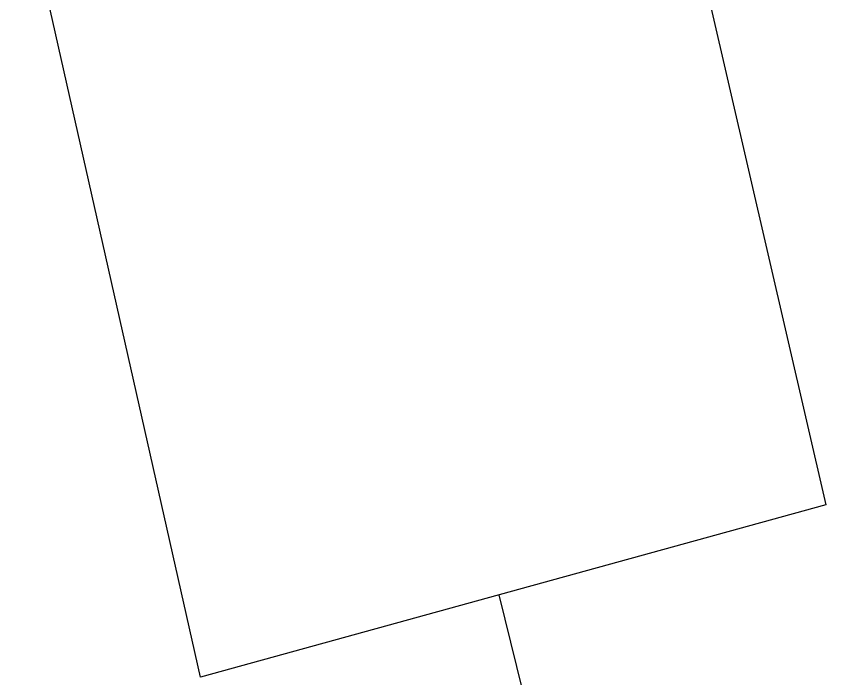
# Model space of a CAD drawing. Header units: millimetres. Extents: x 833122 to 837166, y 817400 to 818701.
# Drawn here: x 835588.937 to 835590.427, y 817472.409 to 817473.605 of the extents above; entities that cross this region are included whole.
import ezdxf

# ---------------------------------------------------------------- set-up
doc = ezdxf.new("R2010")
doc.units = ezdxf.units.MM
doc.layers.add('01-basemap', color=8, linetype='Continuous', lineweight=15)
doc.linetypes.add('B1_BDYF', pattern='A,2.5,-0.5,[130,ltypeshp.shx,S=0.5,R=0,X=0,Y=0],-0.5', length=3.5)

msp = doc.modelspace()

# ---------------------------------------------------------------- linework, layer by layer
at = {"layer": '01-basemap', "linetype": 'Continuous', "lineweight": 30, "flags": 128}
for points in [[(835590.0504, 817474.2359), (835590.4001, 817472.7225), (835589.8094, 817472.56)], [(835590.0504, 817474.2359), (835590.4001, 817472.7225), (835589.8094, 817472.56)], [(835589.8094, 817472.56), (835589.2695, 817472.4114), (835588.9365, 817473.8887)], [(835589.8094, 817472.56), (835589.2695, 817472.4114), (835588.9365, 817473.8887)]]:
    msp.add_lwpolyline(points, dxfattribs=at)
at = {"layer": '01-basemap', "linetype": 'B1_BDYF', "lineweight": 30, "flags": 128}
msp.add_lwpolyline([(835591.4412, 817465.9419), (835589.8094, 817472.56)], dxfattribs=at)

doc.saveas('drawing.dxf')
